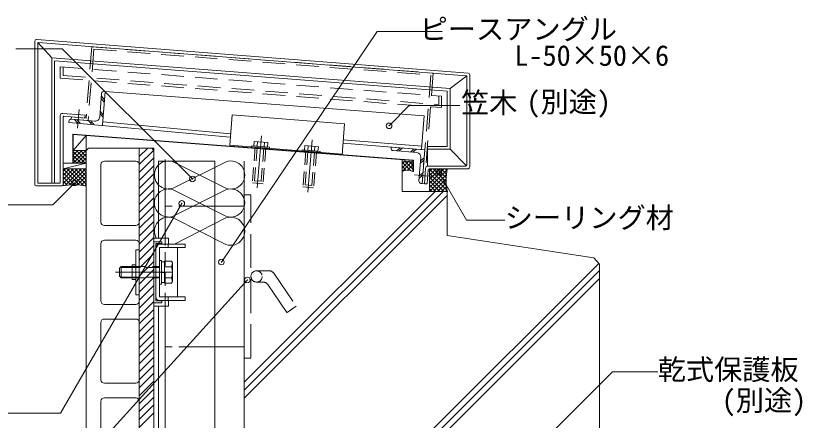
# Model space of a CAD drawing. Units: millimetres, scale not verified. Extents: x -1934 to 1916, y -1314 to 1286.
# Drawn here: x -921 to -224, y 297 to 656 of the extents above; entities that cross this region are included whole.
import ezdxf
from ezdxf.enums import TextEntityAlignment as Align

# ---------------------------------------------------------------- set-up
doc = ezdxf.new("R2010")
doc.units = ezdxf.units.MM
doc.header["$LTSCALE"] = 10
doc.header["$PDMODE"] = 32
doc.header["$PDSIZE"] = 5
for name, pattern in [('CHAIN1', [8, 5, -1, 1, -1]), ('DASHED1', [1.8, 1.2, -0.6]), ('DASHED2', [3, 2, -1]), ('DASHED3', [4, 3, -1])]:
    doc.linetypes.add(name, pattern=pattern)
for name, color, linetype, lineweight in [('0-0_メ__ス', 2, 'Continuous', 18), ('0-1_躯体', 7, 'Continuous', 18), ('0-2_金物', 2, 'Continuous', 18), ('0-3_鋼材', 3, 'Continuous', 18), ('0-4_その他資材', 7, 'Continuous', 18), ('0-5_建具', 4, 'Continuous', 18), ('0-9_部材名__寸法', 7, 'Continuous', 18)]:
    doc.layers.add(name, color=color, linetype=linetype, lineweight=lineweight)
doc.styles.add('ＭＳ ゴシック', font='')
doc.styles.get('ＭＳ ゴシック').set_extended_font_data('MS Gothic')

msp = doc.modelspace()

# ---------------------------------------------------------------- linework, layer by layer
at = {"layer": '0-0_メ__ス'}
for p, q in [((-856.72, 538.77), (-858.72, 536.77)), ((-800.72, 538.77), (-856.72, 538.77)), ((-798.72, 536.77), (-800.72, 538.77)), ((-858.72, 536.77), (-858.72, -49.23)), ((-845.71, 473.27), (-845.71, 524.27)), ((-814.72, 527.27), (-842.72, 527.27)), ((-811.72, 524.27), (-811.72, 473.27)), ((-814.72, 470.27), (-842.72, 470.27)), ((-845.71, 403.27), (-845.71, 454.27)), ((-814.72, 457.27), (-842.72, 457.27)), ((-811.72, 454.27), (-811.72, 403.27)), ((-814.72, 400.27), (-842.72, 400.27)), ((-845.71, 333.27), (-845.71, 384.27)), ((-814.72, 387.27), (-842.72, 387.27)), ((-811.72, 384.27), (-811.72, 333.27)), ((-814.72, 330.27), (-842.72, 330.27)), ((-845.71, 263.27), (-845.71, 314.27)), ((-814.72, 317.27), (-842.72, 317.27)), ((-811.72, 314.27), (-811.72, 263.27))]:
    msp.add_line(p, q, dxfattribs=at)
at = {"layer": '0-0_メ__ス', "color": 4}
msp.add_line((-846.83, 538.77), (-846.72, 538.88), dxfattribs=at)
at = {"layer": '0-0_メ__ス'}
msp.add_lwpolyline([(-798.72, 536.77), (-798.72, -49.23), (-800.72, -51.23)], dxfattribs=at)
for centre, start, end in [((-842.72, 524.27), 90, 180), ((-814.72, 524.27), 0, 90), ((-842.72, 473.27), 180, 270), ((-814.72, 473.27), 270, 0), ((-842.72, 454.27), 90, 180), ((-814.72, 454.27), 0, 90), ((-842.72, 403.27), 180, 270), ((-814.72, 403.27), 270, 0), ((-842.72, 384.27), 90, 180), ((-814.72, 384.27), 0, 90), ((-842.72, 333.27), 180, 270), ((-814.72, 333.27), 270, 0), ((-842.72, 314.27), 90, 180), ((-814.72, 314.27), 0, 90)]:
    msp.add_arc(centre, 3, start, end, dxfattribs=at)
at = {"layer": '0-1_躯体', "color": 3}
for p, q in [((-858.72, 536.77), (-858.72, 550.01)), ((-569.12, 527.81), (-858.72, 550.01)), ((-718.72, 527.43), (-718.72, -612.29)), ((-578.72, 528.59), (-578.72, 500.38)), ((-568.72, 521.43), (-568.72, 527.81)), ((-718.72, 331.1), (-549.44, 500.38)), ((-718.72, 324.03), (-542.36, 500.38)), ((-718.72, 316.96), (-538.72, 496.95)), ((-568.72, 500.38), (-578.72, 500.38)), ((-538.72, 500.38), (-578.05, 500.38)), ((-538.72, 500.38), (-568.72, 500.38)), ((-538.72, 461.29), (-538.72, 500.38)), ((-408.66, 441.62), (-538.72, 461.29)), ((-408.66, 441.62), (-403.72, 435.87)), ((-718.72, 122.31), (-404.38, 436.64)), ((-403.72, 435.87), (-403.72, 271.29)), ((-718.72, 115.24), (-403.72, 430.23)), ((-718.72, 108.17), (-403.72, 423.17))]:
    msp.add_line(p, q, dxfattribs=at)
at = {"layer": '0-1_躯体', "linetype": 'DASHED3'}
for p, q in [((-712.72, 497.43), (-718.72, 497.43)), ((-712.72, 352.57), (-712.72, 497.43)), ((-696.67, 430.02), (-708.03, 430.02)), ((-692.55, 427.84), (-672.49, 398.55)), ((-701.93, 419.99), (-708.03, 419.99)), ((-697.8, 417.81), (-680.75, 392.9)), ((-672.49, 398.55), (-680.75, 392.9)), ((-712.72, 352.57), (-718.72, 352.57))]:
    msp.add_line(p, q, dxfattribs=at)
msp.add_circle((-707.72, 425.03), 5, dxfattribs=at)
for centre in [(-696.67, 425.02), (-701.93, 414.99)]:
    msp.add_arc(centre, 5, 34.39594, 90, dxfattribs=at)
at = {"layer": '0-2_金物'}
for p, q in [((-785.72, 459.02), (-798.72, 459.02)), ((-798.72, 398.52), (-798.72, 459.02)), ((-798.72, 401.67), (-798.72, 455.87)), ((-791.72, 455.87), (-798.72, 455.87)), ((-797.12, 403.27), (-797.12, 454.27)), ((-791.72, 454.27), (-797.12, 454.27)), ((-793.92, 453.77), (-771.12, 453.77)), ((-791.72, 454.27), (-791.72, 455.87)), ((-786.12, 453.77), (-786.12, 450.57)), ((-785.72, 453.77), (-785.72, 459.02)), ((-771.12, 453.77), (-771.12, 450.57)), ((-811.72, 448.77), (-814.92, 448.77)), ((-814.92, 448.77), (-814.92, 408.77)), ((-811.72, 448.77), (-811.72, 408.77)), ((-797.12, 406.97), (-797.12, 450.57)), ((-793.92, 450.57), (-793.92, 406.97)), ((-771.12, 450.57), (-793.92, 450.57)), ((-777.72, 406.97), (-777.72, 450.57)), ((-829.41, 432.26), (-827.91, 433.76)), ((-817.92, 433.06), (-828.61, 433.06)), ((-827.91, 423.77), (-827.91, 433.76)), ((-827.91, 433.76), (-817.92, 433.76)), ((-817.92, 435.27), (-817.92, 422.27)), ((-814.92, 435.27), (-817.92, 435.27)), ((-791.92, 439.27), (-793.92, 439.27)), ((-793.92, 418.27), (-793.92, 439.27)), ((-791.92, 418.27), (-791.92, 439.27)), ((-789.42, 437.96), (-791.92, 437.96)), ((-789.42, 418.95), (-789.42, 438.58)), ((-783.32, 438.58), (-789.42, 438.58)), ((-789.42, 419.57), (-789.42, 437.96)), ((-783.24, 433.67), (-789.42, 433.67)), ((-782.42, 437.02), (-783.32, 438.58)), ((-783.24, 433.67), (-782.42, 437.02)), ((-782.42, 420.52), (-782.42, 437.02)), ((-829.41, 425.27), (-829.41, 432.26)), ((-789.42, 428.97), (-791.92, 428.97)), ((-789.42, 428.57), (-791.92, 428.57)), ((-829.41, 425.27), (-827.91, 423.77)), ((-817.92, 424.47), (-828.61, 424.47)), ((-827.91, 423.77), (-817.92, 423.77)), ((-814.92, 422.27), (-817.92, 422.27)), ((-789.42, 419.57), (-791.92, 419.57)), ((-783.24, 423.86), (-789.42, 423.86)), ((-783.24, 423.86), (-782.42, 420.52)), ((-791.92, 418.27), (-793.92, 418.27)), ((-811.72, 408.77), (-814.92, 408.77)), ((-771.12, 406.97), (-793.92, 406.97)), ((-786.12, 406.97), (-786.12, 403.77)), ((-771.12, 406.97), (-771.12, 403.77)), ((-791.72, 401.67), (-798.72, 401.67)), ((-785.72, 398.52), (-798.72, 398.52)), ((-791.72, 403.27), (-797.12, 403.27)), ((-793.92, 403.77), (-771.12, 403.77)), ((-791.72, 401.67), (-791.72, 403.27)), ((-785.72, 398.52), (-785.72, 403.77))]:
    msp.add_line(p, q, dxfattribs=at)
at = {"layer": '0-2_金物', "linetype": 'DASHED1'}
for p, q in [((-817.92, 433.76), (-793.92, 433.76)), ((-793.92, 433.06), (-817.92, 433.06)), ((-793.92, 424.47), (-817.92, 424.47)), ((-817.92, 423.77), (-793.92, 423.77))]:
    msp.add_line(p, q, dxfattribs=at)
at = {"layer": '0-2_金物', "linetype": 'CHAIN1'}
msp.add_line((-832.91, 428.77), (-777.66, 428.77), dxfattribs=at)
at = {"layer": '0-2_金物'}
msp.add_lwpolyline([(-782.42, 420.52), (-783.32, 418.95), (-789.42, 418.95)], dxfattribs=at)
for centre, radius, start, end in [((-793.92, 450.57), 3.2, 90, 180), ((-797.41, 428.77), 15, 340.90353, 19.09712), ((-793.92, 406.97), 3.2, 180, 270)]:
    msp.add_arc(centre, radius, start, end, dxfattribs=at)
at = {"layer": '0-3_鋼材'}
for p, q in [((-788.72, 528.73), (-788.72, 512.1)), ((-788.72, 527.23), (-788.72, 459.02)), ((-788.72, 527.23), (-788.72, 527.23)), ((-782.72, 527.23), (-782.72, 527.23)), ((-744.72, 527.39), (-744.72, -612.29)), ((-718.72, 487.43), (-764.72, 487.43)), ((-718.72, 362.57), (-718.72, 487.43)), ((-794.72, 398.52), (-794.72, 109.02)), ((-788.72, 398.52), (-788.72, 109.02)), ((-718.72, 362.57), (-764.72, 362.57))]:
    msp.add_line(p, q, dxfattribs=at)
at = {"layer": '0-3_鋼材', "linetype": 'DASHED1'}
msp.add_line((-764.72, 487.43), (-788.72, 487.43), dxfattribs=at)
at = {"layer": '0-3_鋼材'}
msp.add_lwpolyline([(-744.72, 527.39), (-794.72, 527.39), (-794.72, 459.02)], dxfattribs=at)
at = {"layer": '0-3_鋼材', "linetype": 'DASHED1'}
msp.add_lwpolyline([(-764.72, 362.57), (-788.72, 362.57), (-788.72, 487.43)], dxfattribs=at)
at = {"layer": '0-4_その他資材'}
for p, q in [((-811.72, 531.35), (-804.3, 538.77)), ((-811.72, 538.42), (-811.37, 538.77)), ((-811.72, 538.77), (-798.72, 538.77)), ((-798.72, -51.23), (-798.72, 538.77)), ((-811.72, 524.28), (-798.97, 537.02)), ((-811.72, 517.2), (-798.72, 530.2)), ((-811.72, 510.13), (-798.72, 523.13)), ((-781.71, 503.27), (-734.84, 526.79)), ((-781.69, 526.85), (-734.86, 503.21)), ((-811.72, 503.06), (-798.72, 516.06)), ((-811.72, 495.99), (-798.72, 508.99)), ((-811.72, 488.92), (-798.72, 501.92)), ((-781.71, 478.43), (-734.91, 501.97)), ((-781.69, 502.01), (-734.92, 478.4)), ((-811.72, 481.85), (-798.72, 494.85)), ((-811.72, 474.78), (-798.72, 487.78)), ((-811.72, 467.71), (-798.72, 480.71)), ((-781.61, 476.95), (-734.91, 453.39)), ((-734.92, 476.96), (-780.52, 453.77)), ((-811.72, 460.64), (-798.72, 473.64)), ((-811.72, 453.56), (-798.72, 466.56)), ((-811.72, 446.49), (-798.72, 459.49)), ((-811.72, 439.42), (-798.72, 452.42)), ((-811.72, 432.35), (-798.72, 445.35)), ((-811.72, 425.28), (-798.72, 438.28)), ((-811.72, 418.21), (-798.72, 431.21)), ((-811.72, 411.14), (-798.72, 424.14)), ((-811.72, 404.07), (-798.72, 417.07)), ((-811.72, 397), (-798.72, 410)), ((-811.72, 389.92), (-798.72, 402.92)), ((-811.72, 382.85), (-798.72, 395.85)), ((-811.72, 375.78), (-798.72, 388.78)), ((-811.72, 368.71), (-798.72, 381.71)), ((-811.72, 361.64), (-798.72, 374.64)), ((-811.72, 354.57), (-798.72, 367.57)), ((-811.72, 347.5), (-798.72, 360.5)), ((-811.72, 340.43), (-798.72, 353.43)), ((-811.72, 333.36), (-798.72, 346.36)), ((-811.72, 326.29), (-798.72, 339.28)), ((-811.72, 319.21), (-798.72, 332.21)), ((-811.72, 312.14), (-798.72, 325.14)), ((-811.72, 305.07), (-798.72, 318.07)), ((-811.72, 298), (-798.72, 311)), ((-811.72, 290.93), (-798.72, 303.93))]:
    msp.add_line(p, q, dxfattribs=at)
msp.add_lwpolyline([(-811.72, 538.77), (-811.72, -51.23), (-798.72, -51.23)], dxfattribs=at)
for centre, start, end in [((-785.86, 515.06), 70.52371, 289.3705), ((-730.7, 515), 250.52371, 109.37762), ((-785.86, 490.22), 70.52945, 292.4855), ((-785.86, 515.06), 268.44577, 289.37762), ((-785.86, 490.22), 83.50657, 91.55421), ((-730.75, 490.18), 252.51784, 109.41262), ((-785.78, 465.17), 70.54462, 209.47361), ((-785.78, 465.17), 70.53963, 91.55421), ((-730.75, 465.17), 250.53963, 109.4677)]:
    msp.add_arc(centre, 12.5, start, end, dxfattribs=at)
at = {"layer": '0-5_建具'}
for p, q in [((-902.7, 635.24), (-520.09, 605.5)), ((-904.33, 633.74), (-904.33, 506.38)), ((-901.83, 632.65), (-889.33, 619.11)), ((-901.83, 632.12), (-901.83, 508.38)), ((-901.29, 632.62), (-521.68, 603.12)), ((-889.33, 619.11), (-889.33, 507.88)), ((-889.33, 619.11), (-536.22, 591.75)), ((-886.83, 616.39), (-886.83, 507.88)), ((-886.83, 616.39), (-538.72, 589.45)), ((-521.22, 603.08), (-536.22, 591.75)), ((-521.22, 523.88), (-521.22, 602.62)), ((-518.72, 522.38), (-518.72, 604)), ((-845.16, 587.44), (-846.85, 566.51)), ((-842.01, 589.19), (-844.43, 559.29)), ((-843, 589.27), (-842.01, 589.19)), ((-842.01, 589.19), (-559.11, 567.53)), ((-538.72, 540.38), (-538.72, 589.45)), ((-536.22, 537.88), (-536.22, 591.75)), ((-845.53, 582.87), (-842.78, 579.64)), ((-845.36, 584.98), (-842.61, 581.75)), ((-865.1, 573), (-866.44, 556.57)), ((-881.83, 567.68), (-881.83, 508.38)), ((-879.33, 566.59), (-879.33, 506.38)), ((-878.79, 567.09), (-859.97, 565.57)), ((-846.6, 569.6), (-843.86, 566.37)), ((-846.43, 571.72), (-843.68, 568.49)), ((-729.44, 568.41), (-731.6, 541.5)), ((-729.43, 568.41), (-629.76, 560.34)), ((-559.11, 567.53), (-561.53, 537.63)), ((-874.25, 562.71), (-874.33, 561.71)), ((-874.33, 561.71), (-731.04, 548.48)), ((-872.1, 564.54), (-851.16, 562.84)), ((-869.09, 564.3), (-866.35, 561.07)), ((-866.98, 564.13), (-864.23, 560.89)), ((-856.78, 563.3), (-854.03, 560.07)), ((-854.66, 563.13), (-851.91, 559.9)), ((-844.19, 562.28), (-730.8, 551.47)), ((-629.76, 560.34), (-631.98, 532.74)), ((-870.67, 525.65), (-870.67, 551.39)), ((-870.67, 551.39), (-568.72, 528.18)), ((-870.31, 536.77), (-870.31, 550.95)), ((-870.31, 550.95), (-569.12, 527.81)), ((-709.77, 544.75), (-710.09, 540.76)), ((-709.77, 544.75), (-697.81, 543.78)), ((-706.78, 544.51), (-707.1, 540.52)), ((-703.34, 549.82), (-707.07, 503.49)), ((-700.8, 544.02), (-701.12, 540.04)), ((-658.49, 546.21), (-662.21, 499.88)), ((-630.89, 546.26), (-561.29, 540.62)), ((-731.6, 541.5), (-631.93, 533.42)), ((-712.08, 540.92), (-712.16, 539.93)), ((-712.16, 539.93), (-696.22, 538.63)), ((-710.09, 540.76), (-698.13, 539.79)), ((-697.81, 543.78), (-698.13, 539.79)), ((-667.23, 537.29), (-667.31, 536.29)), ((-664.91, 541.11), (-665.24, 537.13)), ((-665.24, 537.13), (-653.28, 536.16)), ((-664.91, 541.11), (-652.95, 540.14)), ((-661.92, 540.87), (-662.25, 536.88)), ((-655.94, 540.39), (-656.27, 536.4)), ((-652.95, 540.14), (-653.28, 536.16)), ((-631.13, 543.27), (-558.54, 537.39)), ((-588.52, 538.81), (-588.44, 539.81)), ((-588.44, 539.81), (-558.54, 537.39)), ((-583.69, 536.41), (-580.46, 539.16)), ((-581.57, 536.24), (-578.34, 538.99)), ((-571.37, 535.42), (-568.14, 538.16)), ((-569.26, 535.24), (-566.02, 537.99)), ((-556.29, 540.38), (-556.29, 522.88)), ((-556.29, 540.38), (-538.72, 540.38)), ((-556.29, 537.88), (-536.22, 537.88)), ((-536.22, 537.88), (-521.51, 523.17)), ((-667.31, 536.29), (-651.36, 535)), ((-586.69, 536.66), (-565.76, 534.96)), ((-563.79, 509.72), (-562.1, 530.65)), ((-562.35, 527.56), (-559.11, 530.3)), ((-578.72, 527.58), (-569.12, 526.8)), ((-569.12, 527.81), (-569.12, 518.18)), ((-568.72, 528.18), (-568.72, 518.18)), ((-562.52, 525.44), (-559.28, 528.19)), ((-568.72, 518.18), (-569.12, 518.18)), ((-563.42, 514.29), (-560.19, 517.04)), ((-557.86, 521.04), (-558.97, 507.32)), ((-555.48, 519.46), (-556.48, 507.12)), ((-555.86, 522.88), (-522.22, 522.88)), ((-554.48, 520.38), (-520.72, 520.38)), ((-567.78, 515.14), (-551.35, 513.81)), ((-563.59, 512.17), (-560.36, 514.92)), ((-880.33, 505.38), (-903.33, 505.38)), ((-882.33, 507.88), (-901.33, 507.88)), ((-561.96, 507.56), (-560.96, 507.48)), ((-556.48, 507.12), (-558.97, 507.32)), ((-538.72, 500.38), (-556.21, 500.38))]:
    msp.add_line(p, q, dxfattribs=at)
at = {"layer": '0-5_建具', "linetype": 'DASHED2'}
for p, q in [((-853.85, 628.77), (-858.98, 565.48)), ((-853.85, 628.77), (-551.01, 605.49)), ((-852.02, 626.62), (-857.14, 563.33)), ((-852.02, 626.62), (-553.17, 603.66)), ((-881.83, 610.97), (-881.83, 600.94)), ((-881.83, 610.97), (-543.72, 584.84)), ((-879.33, 610.77), (-879.33, 603.25)), ((-881.83, 600.94), (-543.72, 574.8)), ((-879.33, 603.25), (-546.22, 577.51)), ((-553.17, 603.66), (-560.96, 507.48)), ((-551.01, 605.49), (-558.97, 507.32)), ((-546.22, 577.51), (-546.22, 585.04)), ((-543.72, 574.8), (-543.72, 584.84)), ((-871.93, 566.53), (-872.1, 564.54)), ((-871.93, 566.53), (-858.98, 565.48)), ((-872.1, 564.54), (-857.14, 563.33))]:
    msp.add_line(p, q, dxfattribs=at)
at = {"layer": '0-5_建具', "linetype": 'DASHED1'}
for p, q in [((-708.92, 539.66), (-711.48, 508.07)), ((-707.18, 539.52), (-709.58, 509.92)), ((-701.2, 539.04), (-703.6, 509.43)), ((-699.45, 538.9), (-702.01, 507.3)), ((-664.07, 536.03), (-666.63, 504.43)), ((-662.33, 535.89), (-664.72, 506.28)), ((-656.35, 535.4), (-658.74, 505.8)), ((-654.6, 535.26), (-657.16, 503.67)), ((-709.58, 509.92), (-703.6, 509.43)), ((-711.48, 508.07), (-702.01, 507.3)), ((-666.63, 504.43), (-657.16, 503.67)), ((-664.72, 506.28), (-658.74, 505.8))]:
    msp.add_line(p, q, dxfattribs=at)
at = {"layer": '0-5_建具', "color": 3}
for p, q in [((-862.7, 536.8), (-870.31, 529.19)), ((-859.17, 536.8), (-870.31, 525.65)), ((-870.31, 525.38), (-870.31, 536.77)), ((-858.72, 536.77), (-870.31, 536.77)), ((-866.27, 536.77), (-870.31, 532.72)), ((-859.7, 525.38), (-870.31, 536)), ((-863.23, 525.38), (-870.31, 532.46)), ((-858.71, 527.92), (-867.55, 536.77)), ((-858.72, 533.72), (-867.06, 525.38)), ((-858.71, 531.46), (-864.01, 536.77)), ((-858.71, 530.19), (-863.52, 525.38)), ((-858.72, 535.01), (-860.47, 536.77)), ((-858.72, 533.72), (-858.72, 525.38)), ((-879.33, 525.38), (-879.33, 506.38)), ((-858.72, 525.38), (-879.33, 525.38)), ((-879.33, 520.38), (-858.72, 525.38)), ((-866.77, 525.38), (-870.31, 528.93)), ((-858.71, 526.66), (-859.99, 525.38)), ((-578.72, 525.02), (-576.35, 527.39)), ((-578.72, 521.49), (-573.08, 527.13)), ((-578.72, 526.33), (-571.27, 518.88)), ((-578.34, 518.33), (-569.81, 526.86)), ((-576.23, 527.38), (-569.12, 520.27)), ((-573.96, 519.18), (-569.12, 524.02)), ((-572.39, 527.07), (-569.12, 523.8)), ((-879.33, 520.38), (-865.12, 506.18)), ((-866.47, 520.38), (-879.33, 507.52)), ((-877.08, 520.38), (-879.33, 518.13)), ((-873.54, 520.38), (-879.33, 514.59)), ((-870, 520.38), (-879.33, 511.06)), ((-858.72, 520.38), (-879.33, 520.38)), ((-879.33, 516.85), (-868.85, 506.37)), ((-862.93, 520.38), (-877.47, 505.85)), ((-875.79, 520.38), (-861.1, 505.69)), ((-859.4, 520.38), (-873.52, 506.25)), ((-872.26, 520.38), (-858.72, 506.84)), ((-858.72, 517.52), (-869.87, 506.38)), ((-868.73, 520.39), (-858.72, 510.37)), ((-865.2, 520.39), (-858.72, 513.9)), ((-861.65, 520.38), (-858.72, 517.44)), ((-578.72, 522.8), (-575.04, 519.12)), ((-554.48, 507.45), (-541.56, 520.38)), ((-554.48, 510.99), (-545.09, 520.38)), ((-554.48, 514.52), (-548.62, 520.38)), ((-554.48, 518.06), (-552.16, 520.38)), ((-554.48, 520.38), (-554.48, 500.38)), ((-538.72, 520.38), (-554.48, 520.38)), ((-554.48, 520.31), (-539.46, 505.29)), ((-554.48, 503.92), (-538.88, 519.52)), ((-554.48, 516.78), (-538.87, 501.15)), ((-551.01, 520.38), (-539.7, 509.06)), ((-547.48, 520.38), (-539.67, 512.57)), ((-543.95, 520.38), (-539.42, 515.85)), ((-540.41, 520.38), (-538.98, 518.95)), ((-879.33, 513.31), (-872.34, 506.32)), ((-879.33, 509.78), (-875.63, 506.07)), ((-858.72, 513.99), (-866.44, 506.27)), ((-858.72, 510.46), (-863.2, 505.98)), ((-554.48, 500.38), (-539.47, 515.4)), ((-554.48, 513.24), (-541.62, 500.38)), ((-554.48, 509.71), (-545.16, 500.38)), ((-550.95, 500.38), (-539.7, 511.63)), ((-879.34, 506.25), (-878.75, 505.66)), ((-858.72, 506.92), (-860.12, 505.52)), ((-554.48, 506.17), (-548.69, 500.38)), ((-554.48, 502.63), (-552.23, 500.38)), ((-547.41, 500.38), (-539.67, 508.12)), ((-543.88, 500.38), (-539.41, 504.85)), ((-554.48, 500.38), (-538.72, 500.38)), ((-540.34, 500.38), (-538.97, 501.75))]:
    msp.add_line(p, q, dxfattribs=at)
at = {"layer": '0-5_建具', "color": 6, "linetype": 'DASHED1'}
msp.add_line((-556.21, 500.38), (-538.72, 500.38), dxfattribs=at)
at = {"layer": '0-5_建具', "color": 6}
msp.add_line((-538.21, 500.38), (-538.72, 500.38), dxfattribs=at)
at = {"layer": '0-5_建具'}
for points in [[(-879.67, 569.67), (-859.77, 568.06), (-859.97, 565.57)], [(-712.08, 540.92), (-696.14, 539.63), (-696.22, 538.63)], [(-667.23, 537.29), (-651.28, 536), (-651.36, 535)], [(-558.97, 507.32), (-560.96, 507.48), (-558.54, 537.39)]]:
    msp.add_lwpolyline(points, dxfattribs=at)
at = {"layer": '0-5_建具', "color": 3}
msp.add_lwpolyline([(-858.72, 536.77), (-858.72, 550.01), (-870.31, 536.77)], dxfattribs=at)
at = {"layer": '0-5_建具'}
for centre, radius, start, end in [((-902.83, 633.74), 1.5, 85.10091, 180), ((-901.33, 632.12), 0.5, 85.3667, 179.99998), ((-521.72, 602.62), 0.5, 0, 85.3667), ((-520.22, 604), 1.5, 0, 85.10091), ((-843.16, 587.28), 2, 85.3667, 175.3667), ((-879.83, 567.68), 2, 85.3667, 179.99998), ((-878.83, 566.59), 0.5, 85.3667, 179.99998), ((-850.84, 566.83), 4, 265.3667, 355.3667), ((-872.26, 562.55), 2, 85.3667, 175.3667), ((-586.53, 538.65), 2, 175.36668, 265.3667), ((-566.08, 530.97), 4, 355.3667, 85.3667), ((-522.22, 523.88), 1, 270, 0), ((-573.92, 507.16), 12.02, 66.46353, 113.53645), ((-555.86, 520.88), 2, 90, 175.3667), ((-554.48, 519.38), 1, 90, 175.3667), ((-520.72, 522.38), 2, 270, 0), ((-561.8, 509.56), 2, 175.36668, 265.3667), ((-903.33, 506.38), 1, 180, 270), ((-901.33, 508.38), 0.5, 180, 270), ((-882.33, 508.38), 0.5, 270, 0), ((-880.33, 506.38), 1, 291.37923, 0)]:
    msp.add_arc(centre, radius, start, end, dxfattribs=at)
at = {"layer": '0-5_建具', "color": 3}
for centre, radius, start, end in [((-489.22, 510.38), 50.5, 168.5788, 191.42119), ((-869.83, 450.75), 55.62, 78.47321, 100.88065), ((-880.33, 506.38), 1, 291.37923, 359.99998)]:
    msp.add_arc(centre, radius, start, end, dxfattribs=at)
at = {"layer": '0-9_部材名__寸法'}
for p, q in [((-738.96, 437.8), (-600.88, 642.32)), ((-600.88, 642.32), (-543.17, 642.32)), ((-880.16, 627.02), (-921.3, 627.02)), ((-764.64, 511.51), (-880.16, 627.02)), ((-590.19, 558.64), (-572.48, 576.58)), ((-572.48, 576.58), (-527.59, 576.58)), ((-869.01, 507.95), (-888.37, 488.59)), ((-901.36, 488.59), (-952.96, 488.59)), ((-888.37, 488.59), (-901.36, 488.59)), ((-774.07, 489.8), (-881.49, 303.74)), ((-715.92, 421.92), (-906.07, 211.77)), ((-881.49, 303.74), (-948.49, 303.74))]:
    msp.add_line(p, q, dxfattribs=at)
for points in [[(-546.01, 517.43), (-521.54, 475.04), (-487.7, 475.04)], [(-470.48, 261.93), (-392.14, 340.27), (-352.06, 340.27)]]:
    msp.add_lwpolyline(points, dxfattribs=at)
for p in [(-590.19, 558.64), (-546.01, 517.43), (-869.01, 507.95), (-764.64, 511.51), (-774.07, 489.8), (-738.96, 437.8), (-715.92, 421.92)]:
    msp.add_point(p, dxfattribs=at)

# ---------------------------------------------------------------- texts
at = {"layer": '0-9_部材名__寸法', "style": 'ＭＳ ゴシック'}
for s, p in [('ピースアングル', (-563.17, 629.82)), ('L-50×50×6', (-479.09, 606.37)), ('笠木', (-526.44, 564.55)), ('(別途)', (-468.48, 565.25)), ('シーリング材', (-487.7, 462.54)), ('乾式保護板', (-352.06, 327.77)), ('(別途)', (-295.28, 300.41))]:
    msp.add_text(s, height=18.33, dxfattribs=at).set_placement(p, align=Align.BOTTOM_LEFT)

doc.saveas('drawing.dxf')
